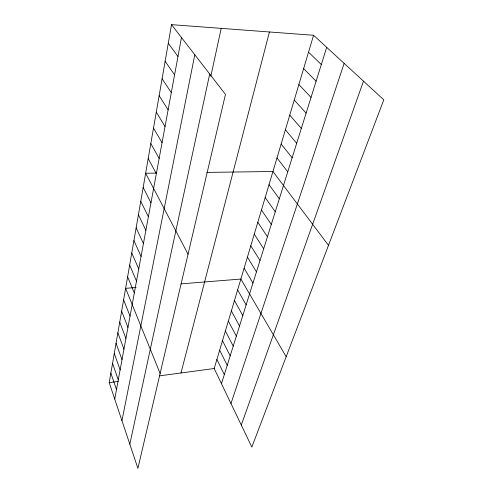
<?xml version="1.0" encoding="UTF-8"?>
<svg xmlns="http://www.w3.org/2000/svg" width="493" height="493" viewBox="0 0 493 493"><rect width="100%" height="100%" fill="white"/><g stroke="black" fill="none" stroke-linecap="round" stroke-linejoin="round"><path stroke-width="0.74" d="M171.509 24.65L225.461 94.397L137.904 468.35L109.206 382.605L171.509 24.65L313.573 35.28L383.794 99.82L251.843 447.083L214.196 368.524L313.573 35.28M114.727 399.096L181.473 37.53M121.95 420.683L194.803 54.76M129.819 444.193L209.704 74.03M210.794 76.366L221.221 28.372M180.98 372.979L269.437 31.977M221.474 383.714L326.693 47.34M230.977 403.539L344.132 63.369M241.287 425.058L363.495 81.16M109.206 382.605L118.363 381.379M159.603 375.845L214.196 368.524M136.099 287.493L125.616 288.337L160.12 373.466M180.999 283.876L240.88 279.05L286.174 356.729M156.897 173.086L145.645 173.246L188.043 254.203M206.82 172.402L272.956 171.49L328.492 245.354M308.538 52.184L321.313 64.528M303.639 68.595L316.099 81.209M298.881 84.543L311.034 97.411M294.259 100.048L306.11 113.143M289.767 115.122L301.328 128.433M285.392 129.788L296.681 143.29M281.133 144.061L292.158 157.742M276.992 157.957L287.758 171.804M168.267 43.261L177.973 56.498M269.024 184.672L279.315 198.815M265.191 197.52L275.254 211.787M165.13 61.292L174.584 74.856M261.456 210.049L271.298 224.426M257.814 222.263L267.446 236.751M162.092 78.763L171.299 92.629M254.259 234.175L263.687 248.762M159.14 95.704L168.119 109.847M250.795 245.804L260.027 260.477M247.406 257.149L256.452 271.902M156.281 112.139L165.044 126.535M244.103 268.229L252.964 283.05M153.508 128.094L162.055 142.717M237.632 289.939L246.136 304.884M150.809 143.58L159.159 158.419M234.458 300.57L242.79 315.563M231.365 310.954L239.53 325.996M148.19 158.623L156.343 173.659M228.339 321.103L236.344 336.177M225.381 331.019L233.232 346.129M222.491 340.706L230.194 355.847M143.173 187.457L150.957 202.826M219.662 350.184L227.224 365.35M140.764 201.28L148.381 216.797M216.902 359.452L224.315 374.637M138.428 214.726L145.873 230.373M136.148 227.815L143.432 243.585M133.93 240.559L141.06 256.434M131.773 252.971L138.755 268.944M129.665 265.061L136.506 281.121M127.613 276.844L134.318 292.984M123.607 299.88L130.041 316.142M121.648 311.132L127.952 327.444M119.737 322.102L125.918 338.463M117.876 332.806L123.934 349.204M116.058 343.245L122.005 359.674M114.284 353.444L120.119 369.892M112.552 363.39L118.277 379.863M110.857 373.109L116.477 389.593"/></g></svg>
